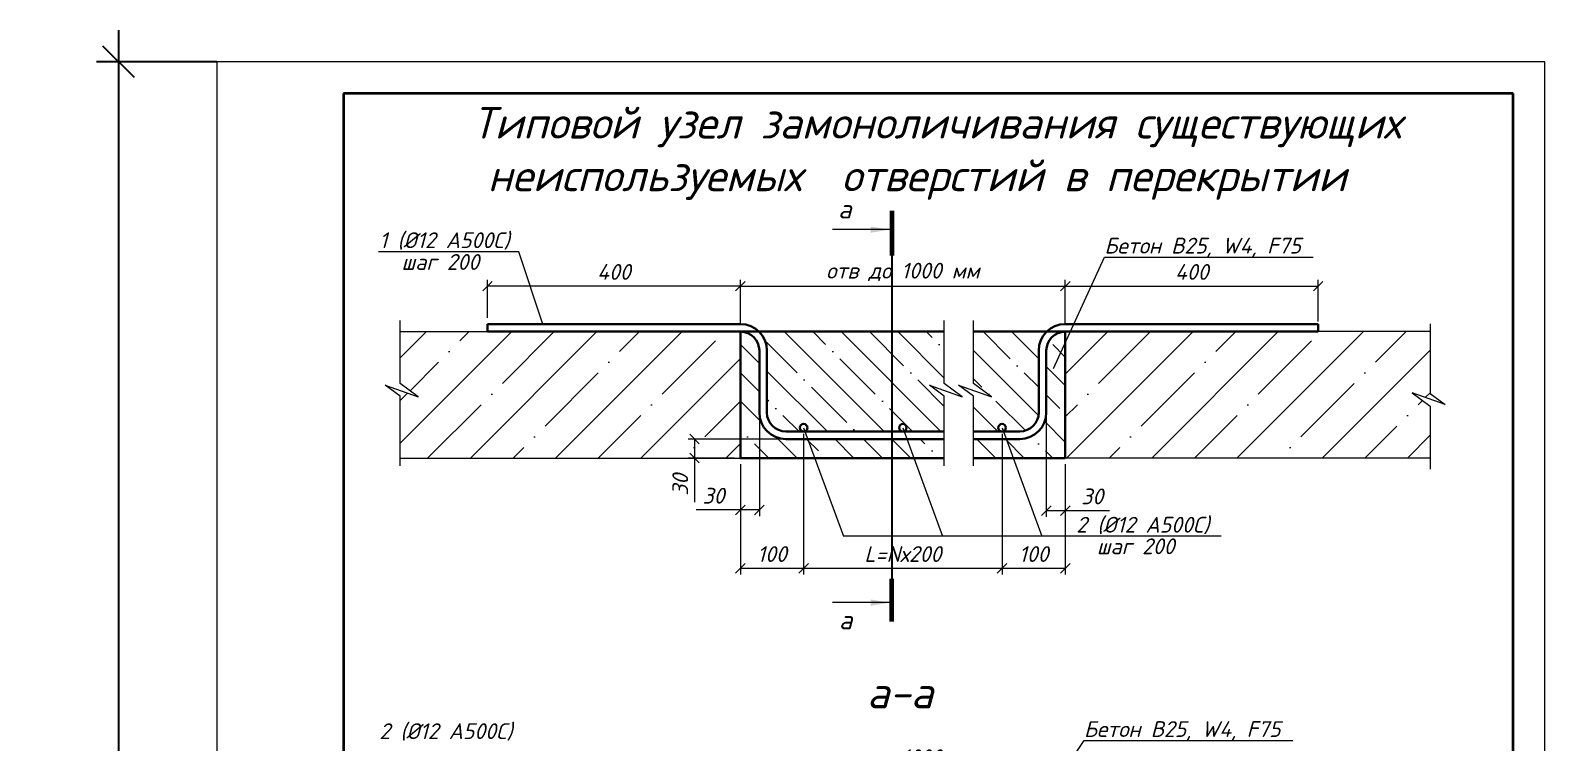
# Model space of a CAD drawing. Header units: millimetres. Extents: x 10124 to 8132345, y -95635 to 1386204.
# Drawn here: x 59496 to 61891, y -15808 to -14682 of the extents above; entities that cross this region are included whole.
import ezdxf
from ezdxf.enums import TextEntityAlignment as Align

# ---------------------------------------------------------------- set-up
doc = ezdxf.new("R2010")
doc.units = ezdxf.units.MM
doc.layers.get('DEFPOINTS').update_dxf_attribs({"color": 1})
for name, color, linetype, lineweight in [('--дМой', 7, 'Continuous', 9), ('013', 7, 'Continuous', 13), ('030', 7, 'Continuous', 30), ('Размер', 140, 'Continuous', 13), ('Размеры', 181, 'Continuous', 13), ('Разрезы', 54, 'Continuous', 20)]:
    doc.layers.add(name, color=color, linetype=linetype, lineweight=lineweight)
doc.styles.add('10', font='isocpeui.ttf', dxfattribs={"height": 25})
doc.styles.add('100', font='isocpeui.ttf', dxfattribs={"height": 250})
doc.styles.add('GOST', font='isocpeur.TTF')
doc.styles.add('БДА100', font='romand.shx', dxfattribs={"width": 0.7})
doc.dimstyles.new('10', dxfattribs={"dimtxt": 37.5, "dimasz": 15, "dimexe": 10, "dimexo": 10, "dimgap": 10, "dimtad": 1, "dimtxsty": '10', "dimblk": 'OBLIQUE', "dimcen": 2.5, "dimadec": 0, "dimazin": 0, "dimtfac": 1, "dimtmove": 0, "dimatfit": 3, "dimfxl": 1, "dimlwd": 15, "dimlwe": 15, "dimarcsym": 0})
doc.dimstyles.new('БДА1', dxfattribs={"dimtxt": 2, "dimasz": 1, "dimexe": 0.7, "dimexo": 0, "dimgap": 0.8, "dimtad": 1, "dimdec": 0, "dimrnd": 1, "dimzin": 0, "dimdsep": 46, "dimtxsty": 'БДА100', "dimblk": 'OBLIQUE', "dimcen": 2, "dimdle": 1, "dimadec": 0, "dimazin": 0, "dimtfac": 1, "dimtdec": 0, "dimtmove": 1, "dimatfit": 3, "dimldrblk": 'NONE', "dimfxl": 0.7, "dimtolj": 1, "dimtzin": 0, "dimlwd": -1, "dimlwe": -1, "dimarcsym": 0})

# ---------------------------------------------------------------- blocks, each defined once
blk = doc.blocks.new('_OBLIQUE')
at = {"color": 0, "linetype": 'ByBlock'}
blk.add_line((-0.5, -0.5), (0.5, 0.5), dxfattribs=at)
blk = doc.blocks.new('*D687')
at = {"layer": 'DEFPOINTS', "color": 0, "transparency": 16777216}
for p, q in [((-15.52, -5), (-15.52, 302)), ((0, 297), (-19.02, 297)), ((0, 0), (-19.02, 0))]:
    blk.add_line(p, q, dxfattribs=at)
for p in [(-15.52, 297), (0, 297), (0, 0)]:
    blk.add_point(p, dxfattribs=at)
at = {"layer": 'DEFPOINTS', "color": 0, "transparency": 16777216, "xscale": 5, "yscale": 5, "zscale": 5}
for p, rotation in [((-15.52, 297), 90), ((-15.52, 0), 270)]:
    blk.add_blockref('_OBLIQUE', p, dxfattribs=dict(at, rotation=rotation))
at = {"layer": 'DEFPOINTS', "color": 0, "lineweight": 0, "transparency": 16777216, "insert": (-24.52, 148.5), "char_height": 10, "attachment_point": 5, "rotation": 90, "style": 'БДА100'}
blk.add_mtext('\\A1;297', dxfattribs=at)
blk = doc.blocks.new('_None')
blk = doc.blocks.new('*D1136')
at = {"layer": 'DEFPOINTS', "color": 0, "ltscale": 100, "transparency": 16777216}
for p in [(60690.9, -15328.7), (60546.3, -15358.7), (60618.9, -15358.7)]:
    blk.add_point(p, dxfattribs=at)
at = {"layer": 'Размеры', "color": 0, "lineweight": 15, "ltscale": 100, "transparency": 16777216}
for p, q in [((60680.9, -15328.7), (60536.3, -15328.7)), ((60546.3, -15328.7), (60546.3, -15358.7)), ((60608.9, -15358.7), (60536.3, -15358.7)), ((60546.3, -15358.7), (60546.3, -15428.7))]:
    blk.add_line(p, q, dxfattribs=at)
at = {"layer": 'Размеры', "color": 0, "lineweight": 15, "ltscale": 100, "transparency": 16777216, "xscale": 15, "yscale": 15, "zscale": 15}
for p, rotation in [((60546.3, -15328.7), 90), ((60546.3, -15358.7), 270)]:
    blk.add_blockref('_OBLIQUE', p, dxfattribs=dict(at, rotation=rotation))
at = {"layer": 'Размеры', "color": 0, "ltscale": 100, "transparency": 16777216, "insert": (60523.8, -15401.2), "char_height": 25, "attachment_point": 5, "rotation": 90, "style": '10'}
blk.add_mtext('30', dxfattribs=at)
blk = doc.blocks.new('*D1137')
at = {"layer": 'DEFPOINTS', "color": 0, "ltscale": 100, "transparency": 16777216}
for p in [(60718.9, -15310.7), (60618.9, -15358.7), (60718.9, -15533.2)]:
    blk.add_point(p, dxfattribs=at)
at = {"layer": 'Размеры', "color": 0, "lineweight": 15, "ltscale": 100, "transparency": 16777216}
for p, q in [((60718.9, -15320.7), (60718.9, -15543.2)), ((60618.9, -15368.7), (60618.9, -15543.2)), ((60618.9, -15533.2), (60718.9, -15533.2))]:
    blk.add_line(p, q, dxfattribs=at)
at = {"layer": 'Размеры', "color": 0, "lineweight": 15, "ltscale": 100, "transparency": 16777216, "xscale": 15, "yscale": 15, "zscale": 15, "rotation": 180}
blk.add_blockref('_OBLIQUE', (60618.9, -15533.2), dxfattribs=at)
at = {"layer": 'Размеры', "color": 0, "lineweight": 15, "ltscale": 100, "transparency": 16777216, "xscale": 15, "yscale": 15, "zscale": 15}
blk.add_blockref('_OBLIQUE', (60718.9, -15533.2), dxfattribs=at)
at = {"layer": 'Размеры', "color": 0, "ltscale": 100, "transparency": 16777216, "insert": (60668.9, -15510.7), "char_height": 25, "attachment_point": 5, "style": '10'}
blk.add_mtext('100', dxfattribs=at)
blk = doc.blocks.new('*D1138')
at = {"layer": 'DEFPOINTS', "color": 0, "ltscale": 100, "transparency": 16777216}
for p in [(61532.8, -15086.7), (61132.8, -15158.7), (61532.8, -15152.7)]:
    blk.add_point(p, dxfattribs=at)
at = {"layer": 'Размеры', "color": 0, "lineweight": 15, "ltscale": 100, "transparency": 16777216}
for p, q in [((61132.8, -15148.7), (61132.8, -15076.7)), ((61132.8, -15086.7), (61532.8, -15086.7)), ((61532.8, -15142.7), (61532.8, -15076.7))]:
    blk.add_line(p, q, dxfattribs=at)
at = {"layer": 'Размеры', "color": 0, "lineweight": 15, "ltscale": 100, "transparency": 16777216, "xscale": 15, "yscale": 15, "zscale": 15, "rotation": 180}
blk.add_blockref('_OBLIQUE', (61132.8, -15086.7), dxfattribs=at)
at = {"layer": 'Размеры', "color": 0, "lineweight": 15, "ltscale": 100, "transparency": 16777216, "xscale": 15, "yscale": 15, "zscale": 15}
blk.add_blockref('_OBLIQUE', (61532.8, -15086.7), dxfattribs=at)
at = {"layer": 'Размеры', "color": 0, "ltscale": 100, "transparency": 16777216, "insert": (61332.8, -15064.2), "char_height": 25, "attachment_point": 5, "style": '10'}
blk.add_mtext('400', dxfattribs=at)
blk = doc.blocks.new('*D1139')
at = {"layer": 'DEFPOINTS', "color": 0, "ltscale": 100, "transparency": 16777216}
for p in [(60218.9, -15086.7), (60218.9, -15146.7), (60618.9, -15158.7)]:
    blk.add_point(p, dxfattribs=at)
at = {"layer": 'Размеры', "color": 0, "lineweight": 15, "ltscale": 100, "transparency": 16777216}
for p, q in [((60218.9, -15136.7), (60218.9, -15076.7)), ((60618.9, -15086.7), (60218.9, -15086.7)), ((60618.9, -15148.7), (60618.9, -15076.7))]:
    blk.add_line(p, q, dxfattribs=at)
at = {"layer": 'Размеры', "color": 0, "lineweight": 15, "ltscale": 100, "transparency": 16777216, "xscale": 15, "yscale": 15, "zscale": 15, "rotation": 180}
blk.add_blockref('_OBLIQUE', (60218.9, -15086.7), dxfattribs=at)
at = {"layer": 'Размеры', "color": 0, "lineweight": 15, "ltscale": 100, "transparency": 16777216, "xscale": 15, "yscale": 15, "zscale": 15}
blk.add_blockref('_OBLIQUE', (60618.9, -15086.7), dxfattribs=at)
at = {"layer": 'Размеры', "color": 0, "ltscale": 100, "transparency": 16777216, "insert": (60418.9, -15064.2), "char_height": 25, "attachment_point": 5, "style": '10'}
blk.add_mtext('400', dxfattribs=at)
blk = doc.blocks.new('*D1140')
at = {"layer": 'DEFPOINTS', "color": 0, "ltscale": 100, "transparency": 16777216}
for p in [(61132.8, -15086.7), (60618.9, -15158.7), (61132.8, -15158.7)]:
    blk.add_point(p, dxfattribs=at)
at = {"layer": 'Размеры', "color": 0, "lineweight": 15, "ltscale": 100, "transparency": 16777216}
for p, q in [((60618.9, -15148.7), (60618.9, -15076.7)), ((60618.9, -15086.7), (61132.8, -15086.7)), ((61132.8, -15148.7), (61132.8, -15076.7))]:
    blk.add_line(p, q, dxfattribs=at)
at = {"layer": 'Размеры', "color": 0, "lineweight": 15, "ltscale": 100, "transparency": 16777216, "xscale": 15, "yscale": 15, "zscale": 15, "rotation": 180}
blk.add_blockref('_OBLIQUE', (60618.9, -15086.7), dxfattribs=at)
at = {"layer": 'Размеры', "color": 0, "lineweight": 15, "ltscale": 100, "transparency": 16777216, "xscale": 15, "yscale": 15, "zscale": 15}
blk.add_blockref('_OBLIQUE', (61132.8, -15086.7), dxfattribs=at)
at = {"layer": 'Размеры', "color": 0, "ltscale": 100, "transparency": 16777216, "insert": (60875.9, -15064.2), "char_height": 25, "attachment_point": 5, "style": '10'}
blk.add_mtext('отв до 1000 мм', dxfattribs=at)
blk = doc.blocks.new('*D1141')
at = {"layer": 'DEFPOINTS', "color": 0, "ltscale": 100, "transparency": 16777216}
for p in [(61032.8, -15310.7), (61132.8, -15358.7), (61132.8, -15533.2)]:
    blk.add_point(p, dxfattribs=at)
at = {"layer": 'Размеры', "color": 0, "lineweight": 15, "ltscale": 100, "transparency": 16777216}
for p, q in [((61032.8, -15320.7), (61032.8, -15543.2)), ((61132.8, -15368.7), (61132.8, -15543.2)), ((61032.8, -15533.2), (61132.8, -15533.2))]:
    blk.add_line(p, q, dxfattribs=at)
at = {"layer": 'Размеры', "color": 0, "lineweight": 15, "ltscale": 100, "transparency": 16777216, "xscale": 15, "yscale": 15, "zscale": 15, "rotation": 180}
blk.add_blockref('_OBLIQUE', (61032.8, -15533.2), dxfattribs=at)
at = {"layer": 'Размеры', "color": 0, "lineweight": 15, "ltscale": 100, "transparency": 16777216, "xscale": 15, "yscale": 15, "zscale": 15}
blk.add_blockref('_OBLIQUE', (61132.8, -15533.2), dxfattribs=at)
at = {"layer": 'Размеры', "color": 0, "ltscale": 100, "transparency": 16777216, "insert": (61082.8, -15510.7), "char_height": 25, "attachment_point": 5, "style": '10'}
blk.add_mtext('100', dxfattribs=at)
blk = doc.blocks.new('*D1142')
at = {"layer": 'DEFPOINTS', "color": 0, "ltscale": 100, "transparency": 16777216}
for p in [(60718.9, -15310.7), (61032.8, -15310.7), (61032.8, -15533.2)]:
    blk.add_point(p, dxfattribs=at)
at = {"layer": 'Размеры', "color": 0, "lineweight": 15, "ltscale": 100, "transparency": 16777216}
for p, q in [((60718.9, -15320.7), (60718.9, -15543.2)), ((61032.8, -15320.7), (61032.8, -15543.2)), ((60718.9, -15533.2), (61032.8, -15533.2))]:
    blk.add_line(p, q, dxfattribs=at)
at = {"layer": 'Размеры', "color": 0, "lineweight": 15, "ltscale": 100, "transparency": 16777216, "xscale": 15, "yscale": 15, "zscale": 15, "rotation": 180}
blk.add_blockref('_OBLIQUE', (60718.9, -15533.2), dxfattribs=at)
at = {"layer": 'Размеры', "color": 0, "lineweight": 15, "ltscale": 100, "transparency": 16777216, "xscale": 15, "yscale": 15, "zscale": 15}
blk.add_blockref('_OBLIQUE', (61032.8, -15533.2), dxfattribs=at)
at = {"layer": 'Размеры', "color": 0, "ltscale": 100, "transparency": 16777216, "insert": (60875.9, -15510.7), "char_height": 25, "attachment_point": 5, "style": '10'}
blk.add_mtext('L=Nх200', dxfattribs=at)
blk = doc.blocks.new('*D1147')
at = {"layer": 'DEFPOINTS', "color": 0, "ltscale": 100, "transparency": 16777216}
for p in [(60648.9, -15286.7), (60618.9, -15358.7), (60618.9, -15440.9)]:
    blk.add_point(p, dxfattribs=at)
at = {"layer": 'Размеры', "color": 0, "lineweight": 15, "ltscale": 100, "transparency": 16777216}
for p, q in [((60648.9, -15296.7), (60648.9, -15450.9)), ((60618.9, -15368.7), (60618.9, -15450.9)), ((60618.9, -15440.9), (60548.9, -15440.9)), ((60648.9, -15440.9), (60618.9, -15440.9))]:
    blk.add_line(p, q, dxfattribs=at)
at = {"layer": 'Размеры', "color": 0, "lineweight": 15, "ltscale": 100, "transparency": 16777216, "xscale": 15, "yscale": 15, "zscale": 15, "rotation": 180}
blk.add_blockref('_OBLIQUE', (60618.9, -15440.9), dxfattribs=at)
at = {"layer": 'Размеры', "color": 0, "lineweight": 15, "ltscale": 100, "transparency": 16777216, "xscale": 15, "yscale": 15, "zscale": 15}
blk.add_blockref('_OBLIQUE', (60648.9, -15440.9), dxfattribs=at)
at = {"layer": 'Размеры', "color": 0, "ltscale": 100, "transparency": 16777216, "insert": (60576.4, -15418.4), "char_height": 25, "attachment_point": 5, "style": '10'}
blk.add_mtext('30', dxfattribs=at)
blk = doc.blocks.new('*D1148')
at = {"layer": 'DEFPOINTS', "color": 0, "ltscale": 100, "transparency": 16777216}
for p in [(61102.8, -15286.7), (61132.8, -15358.7), (61102.8, -15442)]:
    blk.add_point(p, dxfattribs=at)
at = {"layer": 'Размеры', "color": 0, "lineweight": 15, "ltscale": 100, "transparency": 16777216}
for p, q in [((61102.8, -15296.7), (61102.8, -15452)), ((61132.8, -15368.7), (61132.8, -15452)), ((61102.8, -15442), (61132.8, -15442)), ((61132.8, -15442), (61202.8, -15442))]:
    blk.add_line(p, q, dxfattribs=at)
at = {"layer": 'Размеры', "color": 0, "lineweight": 15, "ltscale": 100, "transparency": 16777216, "xscale": 15, "yscale": 15, "zscale": 15, "rotation": 180}
blk.add_blockref('_OBLIQUE', (61102.8, -15442), dxfattribs=at)
at = {"layer": 'Размеры', "color": 0, "lineweight": 15, "ltscale": 100, "transparency": 16777216, "xscale": 15, "yscale": 15, "zscale": 15}
blk.add_blockref('_OBLIQUE', (61132.8, -15442), dxfattribs=at)
at = {"layer": 'Размеры', "color": 0, "ltscale": 100, "transparency": 16777216, "insert": (61175.3, -15419.5), "char_height": 25, "attachment_point": 5, "style": '10'}
blk.add_mtext('30', dxfattribs=at)
blk = doc.blocks.new('*U1149')
at = {"layer": 'DEFPOINTS'}
blk.add_line((0, 0), (51.21, 0), dxfattribs=at)
at = {"layer": 'Разрезы', "color": 0}
for p, q in [((-4.07, 0.35), (-4.07, 9.4)), ((54.96, 0.35), (54.96, 9.4))]:
    blk.add_line(p, q, dxfattribs=at)
at = {"layer": 'Разрезы', "color": 0, "lineweight": 60}
for p, q in [((57.96, 0), (51.21, 0)), ((-7.07, 0), (0, 0))]:
    blk.add_line(p, q, dxfattribs=at)
at = {"layer": 'Разрезы', "color": 0}
for points in [[(-4.07, 0.35), (-3.57, 3.35), (-4.57, 3.35)], [(54.96, 0.35), (54.46, 3.35), (55.46, 3.35)]]:
    blk.add_solid(points, dxfattribs=at)
at = {"layer": 'Разрезы', "color": 0, "style": '100'}
for tag, p in [('1', (-7.34, 7.45)), ('2', (57.69, 7.32))]:
    blk.add_attdef(tag, text='', height=3, dxfattribs=at).set_placement(p, align=Align.MIDDLE_CENTER)
blk = doc.blocks.new('*D1151')
at = {"layer": 'DEFPOINTS', "color": 0, "ltscale": 100, "transparency": 16777216}
for p in [(61132.8, -15856.7), (60618.9, -15924), (61132.8, -15924)]:
    blk.add_point(p, dxfattribs=at)
at = {"layer": 'Размеры', "color": 0, "lineweight": 15, "ltscale": 100, "transparency": 16777216}
for p, q in [((60618.9, -15914), (60618.9, -15846.7)), ((61132.8, -15914), (61132.8, -15846.7)), ((60618.9, -15856.7), (61132.8, -15856.7))]:
    blk.add_line(p, q, dxfattribs=at)
at = {"layer": 'Размеры', "color": 0, "lineweight": 15, "ltscale": 100, "transparency": 16777216, "xscale": 15, "yscale": 15, "zscale": 15, "rotation": 180}
blk.add_blockref('_OBLIQUE', (60618.9, -15856.7), dxfattribs=at)
at = {"layer": 'Размеры', "color": 0, "lineweight": 15, "ltscale": 100, "transparency": 16777216, "xscale": 15, "yscale": 15, "zscale": 15}
blk.add_blockref('_OBLIQUE', (61132.8, -15856.7), dxfattribs=at)
at = {"layer": 'Размеры', "color": 0, "ltscale": 100, "transparency": 16777216, "insert": (60875.9, -15834.2), "char_height": 25, "attachment_point": 5, "style": '10'}
blk.add_mtext('отв до 1000 мм', dxfattribs=at)
blk = doc.blocks.new('*U685')
at = {"color": 44, "lineweight": 20, "ltscale": 10}
for p, q in [((210, 297), (0, 297)), ((0, 297), (0, 0)), ((210, 0), (210, 297))]:
    blk.add_line(p, q, dxfattribs=at)
at = {"color": 137, "lineweight": 35, "ltscale": 10}
for p, q in [((205, 292), (20, 292)), ((20, 292), (20, 5)), ((205, 5), (205, 292))]:
    blk.add_line(p, q, dxfattribs=at)
at = {"color": 44, "lineweight": 13, "style": 'GOST', "oblique": 10, "width": 0.8}
for tag in ['ФОРМАТВЕРТ', 'ФОРМАТГОРИЗ']:
    blk.add_attdef(tag, (158.98, 1.6), '', height=2, dxfattribs=at)
at = {"layer": 'DEFPOINTS', "color": 251, "lineweight": 0}
dim = blk.add_linear_dim(base=(-15.52, 297), p1=(0, 0), p2=(0, 297), angle=90, dimstyle='БДА1', override={"dimscale": 5}, dxfattribs=at)
dim.commit()
dim.dimension.update_dxf_attribs({"geometry": '*D687', "text_midpoint": (-15.52, 148.5), "dimtype": 160})

msp = doc.modelspace()

# ---------------------------------------------------------------- hatches: boundary and pattern name
at = {"layer": '--дМой', "ltscale": 100}
h = msp.add_hatch(dxfattribs=at)
h.set_pattern_fill('ANSI35', color=256, scale=15)
h.set_pattern_definition([(45, (60057.32, -15358.72), (-67.352, 67.352), []), (45, (60124.67, -15358.72), (-67.352, 67.352), [119.0625, -23.8125, 0, -23.8125])])
h.paths.add_polyline_path([(60618.918, -15158.721), (60218.918, -15158.721), (60080.968, -15158.721), (60080.968, -15240.604), (60109.118, -15261.798), (60057.319, -15243.456), (60080.968, -15260.573), (60080.968, -15358.721), (60618.918, -15358.721)])
h.paths.add_polyline_path([(61681.653, -15255.644), (61733.452, -15273.987), (61709.802, -15256.87), (61709.802, -15158.721), (61132.801, -15158.721), (61132.801, -15358.721), (61709.802, -15358.721), (61709.802, -15276.839)])
h = msp.add_hatch(dxfattribs=at)
h.set_pattern_fill('ANSI35', color=256, scale=10, angle=90)
h.set_pattern_definition([(135, (60618.92, -15358.72), (-44.901, -44.901), []), (135, (60618.92, -15313.82), (-44.901, -44.901), [79.375, -15.875, 0, -15.875])])
h.paths.add_polyline_path([(60917.84, -15243.456), (60969.639, -15261.798), (60941.489, -15240.604), (60941.489, -15158.721), (60648.312, -15158.721, -0.20156586), (60660.918, -15188.721), (60660.918, -15286.721, 0.41421356), (60690.918, -15316.721), (60718.918, -15316.721, -0.41421356), (60712.918, -15310.721, -1), (60724.918, -15310.721, -0.33490653), (60720.566, -15316.491), (60720.632, -15316.721), (60875.86, -15316.721, -0.41421356), (60869.86, -15310.721, -1), (60881.86, -15310.721, -0.33490653), (60877.507, -15316.491), (60877.573, -15316.721), (60941.489, -15316.721), (60941.489, -15260.573)])
h.paths.add_polyline_path([(60880.999, -15328.721), (60724.058, -15328.721), (60732.624, -15358.721), (60889.565, -15358.721)])
h.paths.add_polyline_path([(60724.058, -15328.721), (60690.918, -15328.721, -0.41421356), (60648.918, -15286.721), (60648.918, -15188.721, 0.41421356), (60618.918, -15158.721), (60618.918, -15358.721), (60732.624, -15358.721)])
h.paths.add_polyline_path([(60941.489, -15328.721), (60880.999, -15328.721), (60889.565, -15358.721), (60941.489, -15358.721)])
h.paths.add_polyline_path([(61037.941, -15328.721), (60987.676, -15328.721), (60987.676, -15358.721), (61046.507, -15358.721)])
h.paths.add_polyline_path([(61132.801, -15158.721, 0.41421356), (61102.801, -15188.721), (61102.801, -15286.721, -0.41421356), (61060.801, -15328.721), (61037.941, -15328.721), (61046.507, -15358.721), (61132.801, -15358.721)])
h.paths.add_polyline_path([(61090.801, -15188.721, -0.20156586), (61103.407, -15158.721), (60987.676, -15158.721), (60987.676, -15240.604), (61015.826, -15261.798), (60964.027, -15243.456), (60987.676, -15260.573), (60987.676, -15316.721), (61032.801, -15316.721, -0.41421356), (61026.801, -15310.721, -1), (61038.801, -15310.721, -0.33490653), (61034.448, -15316.491), (61034.514, -15316.721), (61060.801, -15316.721, 0.41421356), (61090.801, -15286.721)])

# ---------------------------------------------------------------- linework, layer by layer
at = {"layer": '013', "ltscale": 100}
for p, q in [((60268.417, -15032.448), (60046.731, -15032.448)), ((60306.732, -15146.721), (60268.417, -15032.448)), ((61114.104, -15217.039), (61194.801, -15040.704)), ((61194.801, -15040.704), (61525.055, -15040.704)), ((60080.968, -15158.721), (60618.918, -15158.721)), ((61709.802, -15158.721), (61132.801, -15158.721)), ((60718.918, -15310.721), (60781.861, -15482.382)), ((60875.86, -15310.721), (60938.803, -15482.382)), ((61032.801, -15310.721), (61095.744, -15482.382)), ((60080.968, -15358.721), (60618.918, -15358.721)), ((61709.802, -15358.721), (61132.801, -15358.721)), ((61379.242, -15482.382), (60781.861, -15482.382)), ((61043.842, -15982.316), (61162.465, -15805.762)), ((61162.465, -15805.762), (61492.718, -15805.762))]:
    msp.add_line(p, q, dxfattribs=at)
for points in [[(60080.968, -15371.197), (60080.968, -15260.573), (60057.319, -15243.456), (60109.118, -15261.798), (60080.968, -15240.604), (60080.968, -15141.112)], [(60941.489, -15371.197), (60941.489, -15260.573), (60917.84, -15243.456), (60969.639, -15261.798), (60941.489, -15240.604), (60941.489, -15141.112)], [(60987.676, -15371.197), (60987.676, -15260.573), (60964.027, -15243.456), (61015.826, -15261.798), (60987.676, -15240.604), (60987.676, -15141.112)], [(61709.802, -15146.246), (61709.802, -15256.87), (61733.452, -15273.987), (61681.653, -15255.644), (61709.802, -15276.839), (61709.802, -15376.331)]]:
    msp.add_lwpolyline(points, dxfattribs=at)
at = {"layer": '030', "ltscale": 100}
for p, q in [((60218.918, -15158.721), (60218.918, -15146.721)), ((60218.918, -15146.721), (60618.918, -15146.721)), ((60618.918, -15158.721), (60218.918, -15158.721)), ((60618.918, -15158.721), (60618.918, -15358.721)), ((60618.918, -15158.721), (60941.489, -15158.721)), ((60987.676, -15158.721), (61132.801, -15158.721)), ((61532.801, -15146.721), (61132.801, -15146.721)), ((61132.801, -15158.721), (61132.801, -15358.721)), ((61132.801, -15158.721), (61532.801, -15158.721)), ((61532.801, -15158.721), (61532.801, -15146.721)), ((60648.918, -15188.721), (60648.918, -15286.721)), ((60660.918, -15188.721), (60660.918, -15286.721)), ((61090.801, -15188.721), (61090.801, -15286.721)), ((61102.801, -15188.721), (61102.801, -15286.721)), ((60690.918, -15316.721), (60941.489, -15316.721)), ((60690.918, -15328.721), (60941.489, -15328.721)), ((60987.676, -15316.721), (61060.801, -15316.721)), ((60987.676, -15328.721), (61060.801, -15328.721)), ((60618.918, -15358.721), (60941.489, -15358.721)), ((60987.676, -15358.721), (61132.801, -15358.721))]:
    msp.add_line(p, q, dxfattribs=at)
for centre in [(60718.918, -15310.721), (60875.86, -15310.721), (61032.801, -15310.721)]:
    msp.add_circle(centre, 6, dxfattribs=at)
for centre, radius, start, end in [((60618.918, -15188.721), 42, 0, 90), ((60618.918, -15188.721), 30, 0, 90), ((61132.801, -15188.721), 42, 90, 180), ((61132.801, -15188.721), 30, 90, 180), ((60690.918, -15286.721), 42, 180, 270), ((60690.918, -15286.721), 30, 180, 270), ((61060.801, -15286.721), 30, 270, 360), ((61060.801, -15286.721), 42, 270, 360)]:
    msp.add_arc(centre, radius, start, end, dxfattribs=at)

# ---------------------------------------------------------------- block references
at = {"xscale": 10, "yscale": 10, "zscale": 10}
msp.add_blockref('*U685', (59791.036, -17701.769), dxfattribs=at)
at = {"layer": 'Размер'}
ref = msp.add_blockref('*U1149', (60858.464, -15037.986), dxfattribs=dict(at, xscale=-10, yscale=10, zscale=10, rotation=90))
ref.add_attrib('1', 'а', dxfattribs={"layer": 'Разрезы', "color": 0, "height": 30, "style": '100'}).set_placement((60783.992, -14964.613), align=Align.MIDDLE_CENTER)
ref.add_attrib('2', 'а', dxfattribs={"layer": 'Разрезы', "color": 0, "height": 30, "style": '100'}).set_placement((60785.293, -15614.867), align=Align.MIDDLE_CENTER)

# ---------------------------------------------------------------- texts
at = {"color": 0, "style": '10'}
for s, p in [('1 (%%C12 А500С)', (60047.999, -15026.535)), ('Бетон В25, W4, F75', (61194.629, -15035.108)), ('шаг 200', (60082.939, -15060.978)), ('2 (%%C12 А500С)', (61150.108, -15476.786)), ('шаг 200', (61182.687, -15510.912)), ('2 (%%C12 А500С)', (60047.999, -15803.504)), ('Бетон В25, W4, F75', (61162.293, -15800.165))]:
    msp.add_text(s, height=25, dxfattribs=at).set_placement(p)
at = {"color": 0, "lineweight": 9, "char_height": 50, "width": 1814.5877, "attachment_point": 5, "style": '10'}
for s, insert in [('\\pxi1.23419;Типовой узел замоноличивания существующих неиспользуемых  отверстий в перекрытии', (60898.33, -14876.666)), ('\\pxi1.23419;а-а', (60840.376, -15729.811))]:
    msp.add_mtext(s, dxfattribs=dict(at, insert=insert))

# ---------------------------------------------------------------- dimensions: what is measured, and where the dimension line sits
at = {"layer": 'Размеры', "ltscale": 100}
for base, p1, p2, text, picture, middle in [((61132.801, -15086.706), (60618.918, -15158.721), (61132.801, -15158.721), 'отв до 1000 мм', '*D1140', (60875.86, -15064.196)), ((61032.801, -15533.172), (60718.918, -15310.721), (61032.801, -15310.721), 'L=Nх200', '*D1142', (60875.86, -15510.672)), ((61132.801, -15856.74), (60618.918, -15923.998), (61132.801, -15923.998), 'отв до 1000 мм', '*D1151', (60875.86, -15834.231))]:
    dim = msp.add_linear_dim(base=base, p1=p1, p2=p2, text=text, dimstyle='10', dxfattribs=at)
    dim.commit()
    dim.dimension.update_dxf_attribs({"geometry": picture, "text_midpoint": middle})
for base, p1, p2, picture, middle in [((60218.918, -15086.706), (60618.918, -15158.721), (60218.918, -15146.721), '*D1139', (60418.918, -15064.206)), ((61532.801, -15086.706), (61132.801, -15158.721), (61532.801, -15152.721), '*D1138', (61332.801, -15064.206)), ((60618.918, -15440.877), (60648.918, -15286.721), (60618.918, -15358.721), '*D1147', (60576.428, -15418.377)), ((60718.918, -15533.172), (60618.918, -15358.721), (60718.918, -15310.721), '*D1137', (60668.918, -15510.672)), ((61132.801, -15533.172), (61032.801, -15310.721), (61132.801, -15358.721), '*D1141', (61082.801, -15510.672))]:
    dim = msp.add_linear_dim(base=base, p1=p1, p2=p2, dimstyle='10', dxfattribs=at)
    dim.commit()
    dim.dimension.update_dxf_attribs({"geometry": picture, "text_midpoint": middle})
dim = msp.add_linear_dim(base=(61102.801, -15441.984), p1=(61132.801, -15358.721), p2=(61102.801, -15286.721), dimstyle='10', dxfattribs=at)
dim.commit()
dim.dimension.update_dxf_attribs({"geometry": '*D1148', "text_midpoint": (61175.292, -15441.984), "dimtype": 160})
dim = msp.add_linear_dim(base=(60546.302, -15358.721), p1=(60690.918, -15328.721), p2=(60618.918, -15358.721), angle=90, dimstyle='10', dxfattribs=at)
dim.commit()
dim.dimension.update_dxf_attribs({"geometry": '*D1136', "text_midpoint": (60523.802, -15401.212)})

doc.saveas('drawing.dxf')
